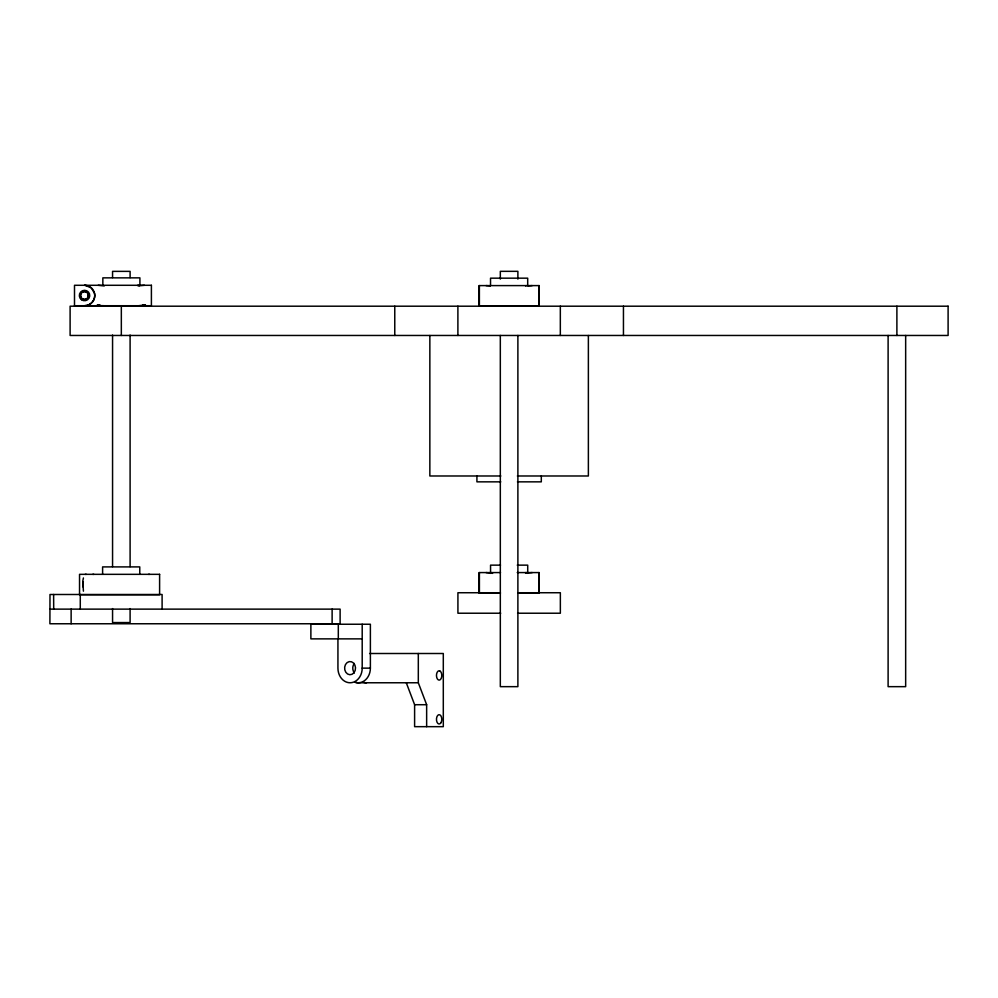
<?xml version="1.0" encoding="UTF-8"?>
<svg xmlns="http://www.w3.org/2000/svg" width="998" height="998" viewBox="0 0 998 998"><rect width="100%" height="100%" fill="white"/><g stroke="black" fill="none" stroke-linecap="round" stroke-linejoin="round"><path stroke-width="1.5" d="M83.42 577.942L82.784 581.061L83.42 591.165M82.135 292.202C90.169 287.511 90.169 303.504 82.135 298.814M145.434 304.889L138.734 305.725M491.577 573.176L490.517 573.351M139.296 285.752L144.398 285.291M84.531 285.291A10.217 10.217 0 0 1 94.76 295.508A10.217 10.217 0 0 1 84.531 305.725C89.221 305.8 93.625 302.244 94.536 297.629A8.009 6.225 -90 0 0 94.536 293.387L91.367 287.911L85.08 285.291M527.543 572.964L532.208 572.578M99.962 304.889L97.305 304.914M527.967 285.927L532.171 285.603M148.552 574.349L149.55 574.337M138.734 285.291L137.549 285.465L139.096 285.927M526.507 285.603L525.559 285.927M144.398 305.725L145.583 305.55L142.702 304.889M526.545 572.578L525.372 572.702L527.767 573.351M500.834 475.984L429.851 475.984L429.851 335.515M517.388 475.984L588.371 475.984L588.371 335.515M500.771 481.847L476.919 481.847L476.919 475.984M517.438 481.847L541.303 481.847L541.303 475.984M500.509 565.142L490.554 565.142L490.554 572.578M517.251 565.142L527.717 565.142L527.717 572.578M500.497 572.578L479.065 572.578L479.065 593.012L500.497 593.012M517.251 572.578L539.207 572.578L539.207 593.012L517.775 593.012M85.292 574.337L86.24 574.337M500.297 592.737L457.92 592.737L457.92 613.221L500.697 613.221M517.974 592.737L560.352 592.737L560.352 613.221L517.588 613.221M49.9 609.129L340.118 609.129L340.118 623.762L49.9 623.762L49.987 594.496L162.1 594.496L162.1 609.129M362.199 638.87L310.877 638.87L310.877 624.237L370.383 624.237L370.383 668.136A14.633 12.126 -90 0 1 355.113 682.27A14.633 12.026 -90 0 0 358.157 682.769L418.312 682.769L426.645 704.713L426.645 726.669M369.597 653.503L443.299 653.503L443.299 726.669L414.607 726.669L414.607 704.713L406.286 682.769M337.935 638.87L337.935 668.136A14.633 12.126 -90 0 0 350.073 682.769A14.633 12.126 -90 0 0 362.199 668.136L370.383 668.136M414.607 704.713L426.645 704.713M92.826 574.337L93.824 574.349M486.038 285.603L490.243 285.927M98.266 285.291L104.279 285.927M103.929 305.725L97.068 305.575L98.266 305.725M486.063 572.578L492.6 573.351M905.66 335.465L905.66 686.661L888.108 686.661L888.108 335.465M896.89 306.199L896.89 335.465M623.451 306.199L623.451 335.465M560.327 306.199L560.327 335.465M538.87 572.578L538.87 593.012M538.845 285.603L538.845 306.037M527.692 285.603L527.692 278.168L490.529 278.168L490.529 285.603M517.887 279.103L517.887 271.331L500.322 271.331L500.322 279.103M517.887 335.465L517.887 686.661L500.322 686.661L500.322 335.465M479.402 572.578L479.402 593.012M479.377 285.603L479.377 306.037M457.895 306.199L457.895 335.465M418.312 653.503L418.312 682.769M394.771 306.199L394.771 335.465M362.199 624.237L362.199 668.136M338.31 624.237L338.31 638.87M332.122 609.129L332.122 623.762M139.907 285.291L139.907 277.856L102.844 277.856L102.844 285.291M139.77 574.337L139.77 566.901L102.607 566.901L102.607 574.337M130.102 277.581L130.102 271.369L112.562 271.369L112.562 277.581M130.102 335.079L130.102 566.627M130.102 608.58L130.102 622.565L112.562 622.565L112.562 608.58M121.332 306.199L121.332 335.465M112.562 335.079L112.562 566.627M80.277 594.496L80.277 609.129M71.132 609.129L71.132 623.762M53.618 594.496L53.705 609.129M366.491 682.769A14.633 12.026 -90 0 1 363.372 682.27M354.327 672.789A6.587 5.414 -90 0 1 354.327 663.483M83.221 587.123A5.202 3.481 -90 0 1 83.345 581.684M151.397 285.291L74.501 285.291L74.501 305.725L151.397 305.725L151.397 285.291M539.182 285.603L479.04 285.603L479.04 306.037L539.182 306.037L539.182 285.603M948.1 306.199L70.11 306.199L70.11 335.465L948.1 335.465L948.1 306.199M159.605 574.337L79.541 574.337L79.541 594.771L159.605 594.771L159.605 574.337M439.731 670.881L439.045 670.768A4.678 2.67 -90 0 0 436.762 677.58A4.678 2.67 -90 0 0 441.241 678.328A4.678 2.67 -90 0 0 439.731 670.881M441.016 722.664A4.678 2.67 -90 0 0 439.831 714.83A4.678 2.67 -90 0 0 436.563 720.556A4.678 2.67 -90 0 0 441.016 722.664M353.928 672.789A6.587 5.452 -90 0 0 351.483 661.774A6.587 5.452 -90 0 0 344.797 669.833A6.587 5.452 -90 0 0 353.928 672.789M82.485 299.051A4.092 4.092 0 0 0 88.622 295.508A4.092 4.092 0 0 0 82.485 291.965A4.092 4.092 0 0 0 82.485 299.051M81.437 299.699A5.202 5.202 0 0 0 89.708 296.094A5.202 5.202 0 0 0 82.46 290.742A5.202 5.202 0 0 0 81.437 299.699M80.651 296.531A4.042 4.004 45 0 0 87.387 298.365A4.042 4.004 45 0 0 85.554 291.628A4.042 4.004 45 0 0 80.651 296.531"/></g></svg>
